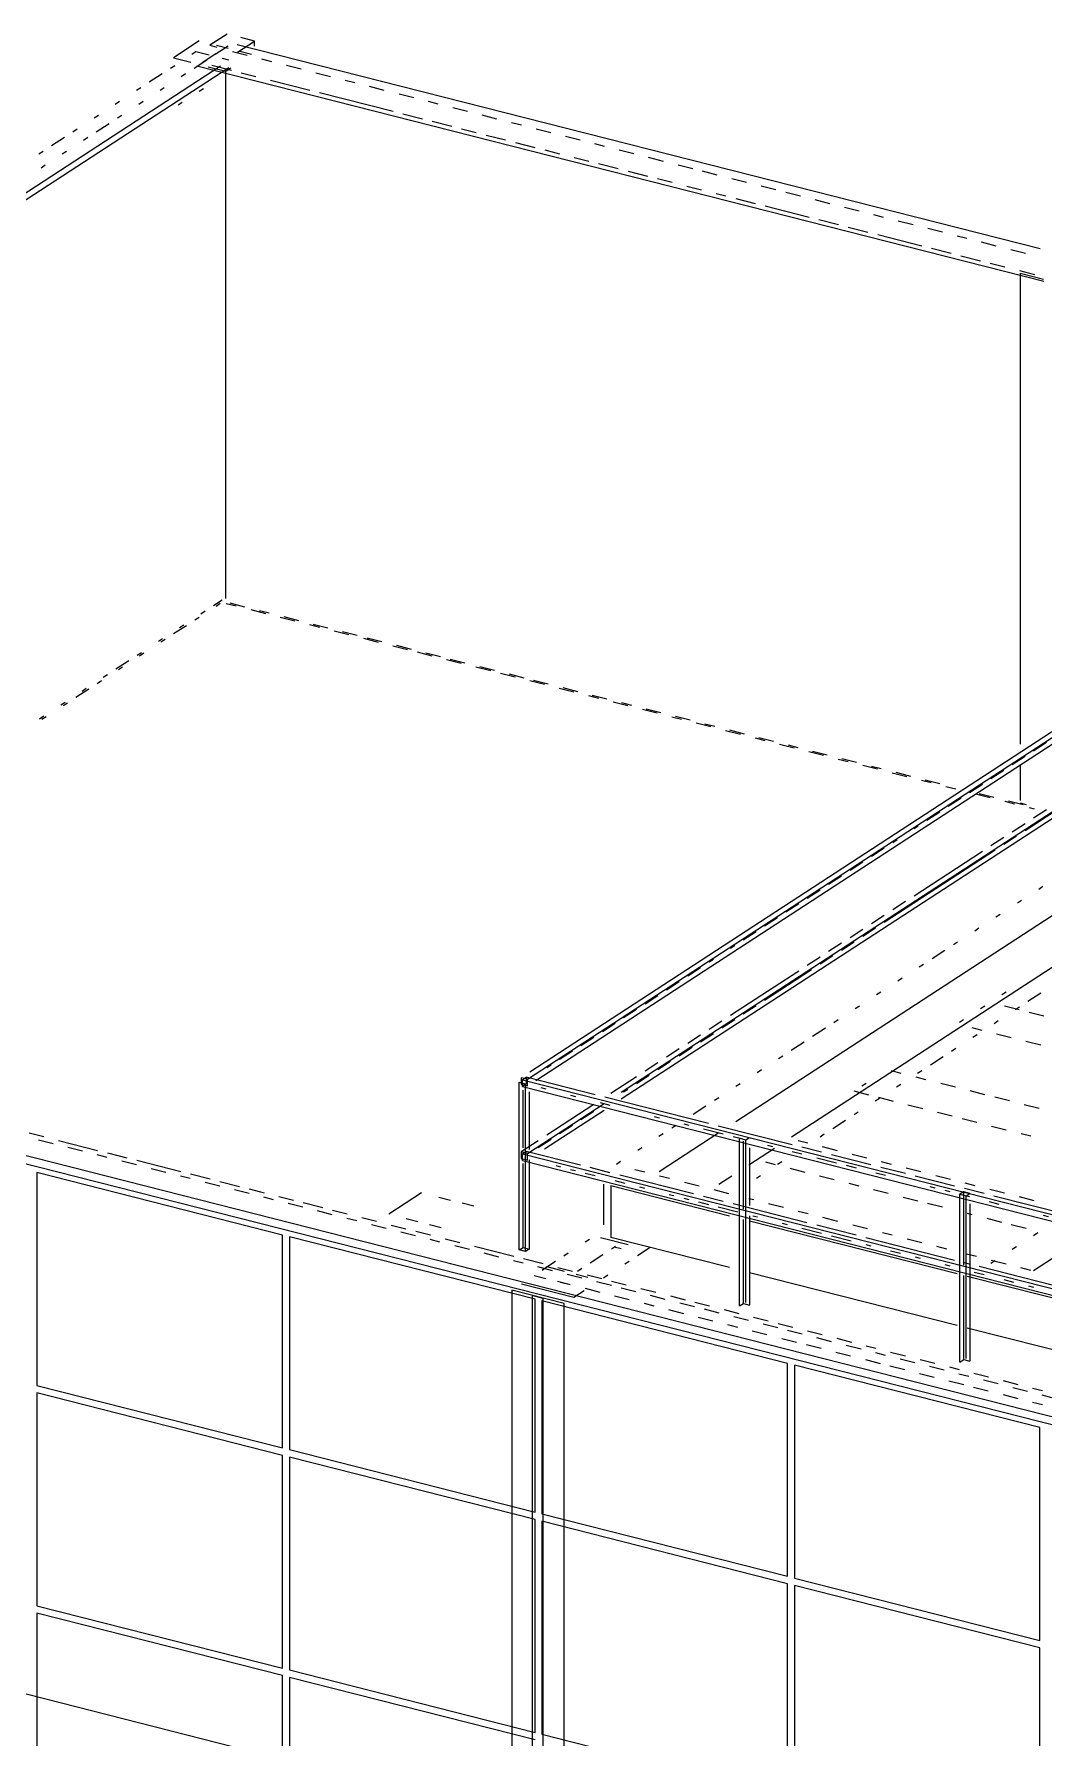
# Paper-space layout '02 Building 3D Model' of a CAD drawing. Header units: millimetres. Extents: x 5 to 415, y 7 to 290.
# Drawn here: x 44.67 to 64.42, y 195.23 to 228.54 of the extents above; entities that cross this region are included whole.
import ezdxf

# ---------------------------------------------------------------- set-up
doc = ezdxf.new("R2010")
doc.units = ezdxf.units.MM
doc.layers.add('MODEL_3D_VIEW', color=7, linetype='Continuous', lineweight=9)

# ---------------------------------------------------------------- blocks, each defined once
blk = doc.blocks.new('SHEET_02_BUILDING_3D')
at = {"layer": 'MODEL_3D_VIEW', "lineweight": 9}
for p, q in [((48.445, 228.537), (48.108, 228.318)), ((47.9, 228.402), (47.395, 228.073)), ((47.836, 228.189), (47.753, 228.135)), ((48.094, 228.124), (47.836, 228.189)), ((48.108, 228.318), (48.243, 228.284)), ((48.214, 228.143), (48.463, 228.305)), ((48.468, 228.257), (48.241, 228.315)), ((48.84, 228.117), (48.552, 228.19)), ((48.642, 228.335), (64.344, 224.344)), ((48.647, 228.181), (48.984, 228.4)), ((48.923, 228.141), (48.696, 228.199)), ((48.984, 228.4), (48.714, 228.469)), ((48.984, 228.301), (48.984, 228.4)), ((48.478, 227.876), (28.39, 214.8)), ((44.415, 225.377), (48.316, 227.917)), ((47.421, 227.919), (47.338, 227.865)), ((47.395, 228.073), (47.736, 227.986)), ((47.798, 227.872), (48.047, 228.035)), ((64.419, 223.7), (47.856, 227.91)), ((48.226, 228.151), (47.957, 227.976)), ((48.077, 227.899), (48.418, 227.813)), ((48.148, 227.927), (48.531, 227.83)), ((48.482, 228.025), (48.353, 228.058)), ((48.418, 227.813), (48.519, 227.879)), ((49.318, 227.995), (49.127, 228.044)), ((49.893, 227.849), (49.606, 227.922)), ((47.172, 227.757), (46.923, 227.595)), ((47.549, 227.71), (47.632, 227.764)), ((48.418, 217.506), (48.418, 227.813)), ((48.723, 227.781), (49.01, 227.708)), ((49.297, 227.635), (50.063, 227.44)), ((50.467, 227.703), (50.18, 227.776)), ((50.946, 227.582), (50.754, 227.63)), ((51.52, 227.436), (51.233, 227.509)), ((46.342, 227.217), (46.259, 227.163)), ((46.757, 227.487), (46.674, 227.433)), ((46.718, 227.169), (46.801, 227.223)), ((47.133, 227.44), (47.216, 227.494)), ((47.569, 227.199), (47.486, 227.145)), ((47.984, 227.469), (47.901, 227.415)), ((50.255, 227.392), (51.691, 227.027)), ((52.095, 227.29), (51.808, 227.363)), ((52.574, 227.168), (52.382, 227.217)), ((45.927, 226.947), (45.844, 226.893)), ((46.302, 226.899), (46.385, 226.953)), ((51.882, 226.978), (52.265, 226.881)), ((53.148, 227.022), (52.861, 227.095)), ((53.722, 226.876), (53.435, 226.949)), ((45.262, 226.514), (45.013, 226.352)), ((45.511, 226.676), (45.428, 226.622)), ((45.638, 226.466), (45.721, 226.52)), ((45.887, 226.628), (46.136, 226.791)), ((52.457, 226.832), (52.84, 226.735)), ((53.031, 226.686), (53.319, 226.613)), ((53.51, 226.564), (53.893, 226.467)), ((54.201, 226.754), (54.01, 226.803)), ((54.776, 226.608), (54.488, 226.681)), ((55.35, 226.462), (55.063, 226.535)), ((44.847, 226.244), (44.764, 226.19)), ((45.222, 226.196), (45.305, 226.25)), ((54.084, 226.418), (54.467, 226.321)), ((54.659, 226.272), (54.946, 226.199)), ((55.829, 226.341), (55.637, 226.389)), ((56.403, 226.195), (56.116, 226.268)), ((44.807, 225.925), (44.89, 225.979)), ((55.233, 226.126), (55.521, 226.053)), ((55.712, 226.005), (56.095, 225.907)), ((56.287, 225.859), (56.67, 225.761)), ((56.978, 226.049), (56.69, 226.122)), ((57.552, 225.903), (57.265, 225.976)), ((58.031, 225.781), (57.744, 225.854)), ((56.861, 225.713), (57.148, 225.64)), ((57.435, 225.567), (57.723, 225.494)), ((58.605, 225.635), (58.318, 225.708)), ((59.18, 225.489), (58.893, 225.562)), ((58.01, 225.421), (58.201, 225.372)), ((58.393, 225.323), (58.776, 225.226)), ((58.967, 225.177), (59.829, 224.958)), ((59.658, 225.367), (59.371, 225.44)), ((60.233, 225.221), (59.946, 225.294)), ((60.021, 224.91), (60.404, 224.812)), ((60.807, 225.075), (60.52, 225.148)), ((61.286, 224.954), (61.095, 225.002)), ((61.861, 224.808), (61.573, 224.881)), ((60.595, 224.764), (60.978, 224.666)), ((61.169, 224.618), (62.031, 224.399)), ((62.435, 224.662), (62.148, 224.735)), ((62.914, 224.54), (62.722, 224.589)), ((62.223, 224.35), (62.606, 224.253)), ((62.797, 224.204), (63.18, 224.107)), ((63.488, 224.394), (63.201, 224.467)), ((64.063, 224.248), (63.775, 224.321)), ((63.372, 224.058), (63.659, 223.985)), ((63.946, 223.912), (64.233, 223.839)), ((63.958, 223.863), (64.413, 223.748)), ((63.958, 223.863), (63.958, 214.657)), ((47.932, 217.206), (48.016, 217.26)), ((48.182, 217.368), (48.348, 217.476)), ((48.229, 217.356), (48.312, 217.41)), ((48.43, 217.407), (48.622, 217.358)), ((48.501, 217.415), (48.788, 217.342)), ((48.909, 217.285), (49.196, 217.212)), ((49.076, 217.269), (49.267, 217.221)), ((47.399, 216.816), (47.648, 216.978)), ((47.517, 216.936), (47.6, 216.99)), ((47.814, 217.086), (47.897, 217.14)), ((49.484, 217.139), (49.771, 217.066)), ((49.554, 217.148), (49.842, 217.075)), ((50.058, 216.993), (50.25, 216.944)), ((50.129, 217.002), (50.416, 216.929)), ((50.537, 216.871), (50.824, 216.798)), ((50.703, 216.856), (50.991, 216.783)), ((47.102, 216.666), (47.185, 216.72)), ((47.15, 216.654), (47.233, 216.708)), ((51.111, 216.725), (51.398, 216.652)), ((51.182, 216.734), (51.469, 216.661)), ((51.686, 216.579), (51.973, 216.506)), ((51.757, 216.588), (52.044, 216.515)), ((46.272, 216.126), (46.521, 216.288)), ((46.687, 216.396), (46.77, 216.45)), ((46.734, 216.384), (46.818, 216.438)), ((52.164, 216.458), (52.452, 216.385)), ((52.331, 216.442), (52.618, 216.369)), ((52.739, 216.312), (53.026, 216.239)), ((52.81, 216.32), (53.097, 216.247)), ((45.904, 215.843), (45.987, 215.898)), ((46.023, 215.964), (46.106, 216.018)), ((46.319, 216.114), (46.402, 216.168)), ((53.313, 216.166), (53.601, 216.093)), ((53.385, 216.174), (53.672, 216.101)), ((53.792, 216.044), (54.079, 215.971)), ((53.959, 216.028), (54.246, 215.955)), ((54.366, 215.898), (54.654, 215.825)), ((54.438, 215.906), (54.725, 215.833)), ((45.489, 215.573), (45.738, 215.735)), ((45.608, 215.693), (45.691, 215.747)), ((54.941, 215.752), (55.228, 215.679)), ((55.012, 215.76), (55.3, 215.687)), ((55.515, 215.606), (55.707, 215.557)), ((55.587, 215.614), (55.874, 215.541)), ((44.778, 215.153), (44.861, 215.207)), ((44.825, 215.141), (44.908, 215.195)), ((45.193, 215.423), (45.276, 215.477)), ((45.24, 215.411), (45.323, 215.465)), ((55.994, 215.484), (56.281, 215.411)), ((56.161, 215.468), (56.353, 215.42)), ((56.569, 215.338), (56.856, 215.265)), ((56.64, 215.347), (56.927, 215.274)), ((57.143, 215.192), (57.335, 215.144)), ((57.215, 215.201), (57.502, 215.128)), ((54.318, 208.104), (64.842, 214.954)), ((64.721, 214.985), (54.364, 208.244)), ((54.485, 208.082), (65.009, 214.933)), ((57.622, 215.071), (57.909, 214.998)), ((57.789, 215.055), (57.981, 215.006)), ((58.196, 214.925), (58.483, 214.852)), ((58.268, 214.933), (58.555, 214.86)), ((58.771, 214.779), (58.962, 214.73)), ((58.842, 214.787), (59.13, 214.714)), ((59.249, 214.657), (59.537, 214.584)), ((59.417, 214.641), (59.608, 214.592)), ((59.896, 214.519), (60.183, 214.446)), ((64.219, 214.528), (64.47, 214.692)), ((59.824, 214.511), (60.111, 214.438)), ((60.398, 214.365), (60.59, 214.316)), ((60.47, 214.373), (60.758, 214.3)), ((60.877, 214.243), (61.164, 214.17)), ((61.045, 214.227), (61.236, 214.179)), ((63.802, 214.257), (64.052, 214.42)), ((63.958, 214.257), (63.958, 213.556)), ((56.155, 207.85), (65.594, 213.993)), ((56.155, 207.719), (65.594, 213.862)), ((61.451, 214.097), (61.739, 214.024)), ((61.524, 214.106), (61.811, 214.032)), ((62.026, 213.951), (62.217, 213.903)), ((62.098, 213.959), (62.385, 213.886)), ((62.967, 213.713), (63.217, 213.876)), ((63.384, 213.985), (63.635, 214.148)), ((62.505, 213.83), (62.696, 213.781)), ((62.549, 213.441), (62.8, 213.604)), ((63.079, 213.684), (63.366, 213.611)), ((63.151, 213.692), (63.439, 213.619)), ((63.654, 213.538), (63.845, 213.489)), ((63.726, 213.546), (64.013, 213.473)), ((62.131, 213.169), (62.382, 213.332)), ((63.958, 213.506), (64.072, 213.477)), ((64.052, 212.969), (64.888, 213.513)), ((64.132, 213.416), (64.228, 213.391)), ((64.47, 213.371), (64.219, 213.208)), ((61.881, 213.006), (61.964, 213.061)), ((63.635, 212.697), (63.885, 212.86)), ((64.052, 213.1), (63.802, 212.937)), ((61.046, 212.463), (61.296, 212.626)), ((61.296, 211.175), (63.468, 212.589)), ((61.463, 212.734), (61.547, 212.789)), ((63.217, 212.556), (61.881, 211.686)), ((63.635, 212.828), (63.384, 212.665)), ((58.397, 207.28), (66.073, 212.276)), ((60.628, 212.191), (60.879, 212.354)), ((60.21, 211.919), (60.461, 212.082)), ((64.401, 211.871), (64.318, 211.816)), ((59.375, 211.375), (59.626, 211.538)), ((59.793, 211.647), (60.043, 211.81)), ((61.714, 211.577), (61.463, 211.414)), ((63.984, 211.599), (63.901, 211.545)), ((58.958, 211.103), (59.208, 211.266)), ((66.073, 211.261), (59.482, 206.971)), ((61.296, 211.306), (61.046, 211.142)), ((63.567, 211.327), (63.483, 211.273)), ((26.737, 211.131), (139.139, 182.563)), ((138.954, 182.442), (26.744, 210.961)), ((58.54, 210.832), (58.791, 210.995)), ((60.879, 211.034), (60.628, 210.871)), ((60.879, 210.903), (61.129, 211.066)), ((63.15, 211.056), (63.066, 211.002)), ((58.289, 210.668), (58.373, 210.723)), ((60.043, 210.36), (60.294, 210.523)), ((60.461, 210.762), (60.21, 210.599)), ((60.461, 210.631), (60.712, 210.794)), ((62.482, 210.621), (62.232, 210.459)), ((62.732, 210.784), (62.649, 210.73)), ((57.454, 210.125), (57.705, 210.288)), ((57.872, 210.397), (57.955, 210.451)), ((59.626, 210.218), (58.289, 209.348)), ((58.958, 209.653), (59.876, 210.251)), ((60.043, 210.49), (59.793, 210.327)), ((62.065, 210.35), (61.982, 210.296)), ((57.037, 209.853), (57.287, 210.016)), ((61.648, 210.078), (61.564, 210.024)), ((56.619, 209.581), (56.87, 209.744)), ((58.54, 209.381), (58.791, 209.544)), ((60.813, 209.535), (60.73, 209.481)), ((61.231, 209.807), (61.147, 209.753)), ((63.182, 209.488), (63.265, 209.542)), ((63.597, 209.759), (63.68, 209.813)), ((63.939, 209.459), (63.651, 209.532)), ((63.86, 209.466), (63.943, 209.52)), ((64.109, 209.629), (64.358, 209.791)), ((55.784, 209.037), (56.034, 209.201)), ((56.201, 209.309), (56.452, 209.472)), ((58.122, 209.24), (57.872, 209.077)), ((58.122, 209.109), (58.373, 209.272)), ((60.396, 209.264), (60.313, 209.209)), ((62.767, 209.218), (62.85, 209.272)), ((63.445, 209.196), (63.528, 209.25)), ((64.42, 209.337), (64.132, 209.41)), ((55.366, 208.766), (55.617, 208.929)), ((57.705, 208.968), (57.454, 208.805)), ((57.705, 208.837), (57.955, 209)), ((60.146, 209.101), (59.896, 208.938)), ((63.011, 209.116), (63.204, 209.067)), ((63.03, 208.926), (63.113, 208.98)), ((63.492, 208.994), (63.781, 208.92)), ((54.948, 208.494), (55.199, 208.657)), ((57.287, 208.696), (57.037, 208.533)), ((57.287, 208.565), (57.538, 208.729)), ((59.312, 208.558), (59.228, 208.503)), ((59.729, 208.829), (59.479, 208.666)), ((62.2, 208.386), (62.449, 208.548)), ((62.615, 208.656), (62.698, 208.71)), ((64.069, 208.847), (64.358, 208.774)), ((54.698, 208.331), (54.781, 208.385)), ((56.87, 208.424), (56.619, 208.261)), ((56.87, 208.294), (57.12, 208.457)), ((58.895, 208.286), (58.811, 208.232)), ((61.631, 208.218), (61.439, 208.267)), ((61.951, 208.224), (62.034, 208.278)), ((54.159, 208.045), (54.28, 208.014)), ((54.159, 204.767), (54.159, 208.045)), ((54.197, 208.135), (54.197, 208.005)), ((54.318, 208.104), (54.197, 208.135)), ((54.197, 208.005), (54.318, 207.974)), ((54.22, 208.095), (54.295, 208.144)), ((54.22, 207.964), (54.22, 208.095)), ((54.22, 208.095), (71.456, 203.714)), ((54.295, 208.014), (54.22, 207.964)), ((54.22, 207.964), (71.456, 203.584)), ((54.235, 206.763), (54.235, 207.89)), ((54.28, 204.736), (54.28, 208.014)), ((54.295, 208.144), (54.295, 208.014)), ((55.643, 207.802), (54.295, 208.144)), ((54.318, 207.974), (54.318, 208.104)), ((54.356, 207.859), (54.356, 206.732)), ((54.584, 207.94), (54.68, 207.916)), ((56.452, 208.152), (55.951, 207.826)), ((56.201, 207.859), (56.285, 207.913)), ((56.452, 208.022), (56.702, 208.185)), ((58.477, 208.015), (58.394, 207.96)), ((60.703, 207.875), (60.992, 207.801)), ((60.858, 207.976), (60.941, 208.03)), ((61.536, 207.954), (61.619, 208.008)), ((62.112, 208.095), (61.92, 208.144)), ((62.689, 207.949), (62.401, 208.022)), ((63.266, 207.802), (62.978, 207.875)), ((54.318, 206.654), (55.821, 207.632)), ((55.617, 207.609), (54.698, 207.011)), ((55.162, 207.793), (55.258, 207.769)), ((55.74, 207.647), (55.932, 207.598)), ((57.858, 207.239), (55.836, 207.753)), ((57.81, 207.58), (57.56, 207.417)), ((58.06, 207.743), (57.977, 207.689)), ((61.121, 207.683), (61.204, 207.737)), ((61.184, 207.753), (61.473, 207.679)), ((61.761, 207.606), (62.05, 207.533)), ((63.747, 207.68), (63.459, 207.753)), ((64.325, 207.533), (64.036, 207.607)), ((54.652, 206.741), (55.821, 207.502)), ((54.948, 207.043), (55.199, 207.206)), ((55.366, 207.315), (55.617, 207.478)), ((56.799, 207.377), (56.895, 207.353)), ((57.226, 207.2), (57.142, 207.146)), ((57.377, 207.231), (57.473, 207.206)), ((59.495, 206.823), (58.051, 207.19)), ((60.291, 207.143), (60.54, 207.305)), ((60.706, 207.413), (60.789, 207.467)), ((62.338, 207.459), (62.627, 207.386)), ((62.819, 207.337), (63.108, 207.264)), ((63.396, 207.19), (63.685, 207.117)), ((44.572, 207.055), (44.859, 206.982)), ((45.045, 206.843), (44.758, 206.916)), ((45.146, 206.909), (45.912, 206.714)), ((54.531, 206.902), (54.197, 206.684)), ((54.531, 206.771), (54.781, 206.934)), ((56.976, 207.037), (56.892, 206.983)), ((56.895, 206.302), (58.063, 207.063)), ((57.762, 207.133), (58.147, 207.035)), ((58.34, 206.986), (58.532, 206.937)), ((58.468, 206.95), (58.589, 206.919)), ((58.468, 203.672), (58.468, 206.95)), ((58.544, 205.565), (58.544, 206.897)), ((58.589, 206.919), (58.665, 206.968)), ((58.589, 203.743), (58.589, 206.919)), ((59.804, 206.854), (59.612, 206.903)), ((60.042, 206.981), (60.125, 207.035)), ((63.974, 207.044), (64.166, 206.995)), ((45.62, 206.697), (45.332, 206.77)), ((46.098, 206.575), (45.907, 206.624)), ((46.104, 206.666), (46.487, 206.568)), ((54.197, 206.684), (54.197, 206.554)), ((54.318, 206.654), (54.197, 206.684)), ((54.197, 206.554), (54.318, 206.523)), ((54.22, 206.644), (54.295, 206.694)), ((54.22, 206.514), (54.22, 206.644)), ((54.22, 206.644), (71.456, 202.264)), ((55.354, 206.424), (54.295, 206.694)), ((54.318, 206.523), (54.318, 206.654)), ((54.356, 206.527), (54.356, 204.785)), ((56.558, 206.766), (56.475, 206.711)), ((59.148, 206.753), (58.647, 206.427)), ((58.665, 206.764), (58.665, 205.637)), ((59.014, 206.815), (59.11, 206.79)), ((59.495, 206.692), (59.688, 206.643)), ((60.073, 206.676), (59.688, 206.774)), ((59.977, 206.57), (60.362, 206.472)), ((60.381, 206.708), (60.093, 206.781)), ((61.036, 206.431), (60.265, 206.627)), ((60.958, 206.561), (60.67, 206.634)), ((49.53, 205.059), (44.727, 206.28)), ((44.727, 206.28), (44.727, 202.118)), ((46.673, 206.429), (46.386, 206.502)), ((46.678, 206.52), (47.54, 206.301)), ((47.247, 206.283), (46.96, 206.356)), ((47.726, 206.162), (47.534, 206.21)), ((47.731, 206.252), (48.114, 206.155)), ((54.22, 206.514), (71.456, 202.133)), ((54.235, 204.816), (54.235, 206.455)), ((54.873, 206.416), (54.969, 206.392)), ((55.162, 206.343), (55.258, 206.318)), ((55.451, 206.269), (55.643, 206.22)), ((55.932, 206.278), (55.547, 206.376)), ((56.141, 206.494), (56.058, 206.44)), ((57.569, 205.862), (56.125, 206.229)), ((56.614, 206.285), (56.42, 206.334)), ((57.098, 206.162), (56.904, 206.211)), ((58.314, 206.21), (58.063, 206.047)), ((58.797, 206.171), (58.88, 206.225)), ((58.972, 206.487), (59.165, 206.438)), ((59.212, 206.441), (59.295, 206.495)), ((59.453, 206.365), (59.742, 206.291)), ((60.03, 206.218), (60.319, 206.145)), ((60.554, 206.423), (60.747, 206.374)), ((61.132, 206.276), (61.325, 206.227)), ((61.71, 206.26), (61.228, 206.382)), ((61.439, 206.439), (61.247, 206.488)), ((62.016, 206.292), (61.728, 206.365)), ((62.673, 206.015), (61.902, 206.211)), ((62.594, 206.145), (62.305, 206.219)), ((48.3, 206.016), (48.013, 206.089)), ((48.306, 206.106), (48.689, 206.009)), ((48.875, 205.87), (48.588, 205.943)), ((48.88, 205.96), (49.167, 205.887)), ((52.245, 205.882), (51.606, 205.465)), ((55.808, 206.051), (55.808, 205.261)), ((55.949, 206.028), (58.273, 205.437)), ((55.949, 206.028), (55.949, 205.012)), ((56.029, 206.123), (56.221, 206.074)), ((56.51, 206), (56.606, 205.976)), ((57.679, 206.015), (57.388, 206.088)), ((58.26, 205.867), (57.969, 205.941)), ((60.607, 206.071), (60.8, 206.022)), ((61.088, 205.949), (61.377, 205.876)), ((62.191, 206.007), (62.288, 205.982)), ((62.48, 205.933), (62.577, 205.909)), ((62.769, 205.86), (62.962, 205.811)), ((62.853, 205.904), (62.777, 205.855)), ((62.777, 205.855), (62.898, 205.824)), ((62.777, 202.576), (62.777, 205.855)), ((62.974, 205.873), (62.853, 205.904)), ((62.853, 204.47), (62.853, 205.904)), ((63.251, 205.868), (62.865, 205.966)), ((63.075, 206.023), (62.882, 206.072)), ((62.898, 205.824), (62.974, 205.873)), ((63.652, 205.876), (63.363, 205.95)), ((49.354, 205.748), (49.162, 205.797)), ((49.455, 205.814), (49.742, 205.741)), ((49.928, 205.602), (49.641, 205.675)), ((49.933, 205.692), (50.316, 205.595)), ((50.502, 205.456), (50.215, 205.529)), ((50.508, 205.546), (50.795, 205.473)), ((52.814, 205.737), (52.586, 205.795)), ((53.268, 205.621), (53.041, 205.679)), ((57.088, 205.853), (57.184, 205.829)), ((57.377, 205.78), (57.473, 205.755)), ((57.666, 205.707), (57.858, 205.658)), ((58.147, 205.715), (57.762, 205.813)), ((58.051, 205.609), (58.436, 205.511)), ((59.784, 205.299), (58.34, 205.666)), ((58.744, 205.744), (58.647, 205.768)), ((59.325, 205.596), (59.034, 205.67)), ((59.809, 205.473), (59.615, 205.522)), ((61.666, 205.802), (61.954, 205.729)), ((62.146, 205.68), (62.435, 205.607)), ((62.898, 202.648), (62.898, 205.824)), ((62.974, 205.668), (62.974, 202.595)), ((63.347, 205.713), (63.54, 205.664)), ((64.888, 205.452), (63.443, 205.819)), ((64.229, 205.73), (63.94, 205.803)), ((50.981, 205.334), (50.79, 205.383)), ((51.082, 205.4), (51.369, 205.327)), ((51.556, 205.188), (51.268, 205.261)), ((51.657, 205.254), (51.944, 205.181)), ((51.947, 205.379), (52.174, 205.321)), ((52.402, 205.263), (52.629, 205.205)), ((58.544, 203.721), (58.544, 205.36)), ((58.66, 205.339), (62.726, 204.305)), ((58.665, 205.432), (58.665, 203.69)), ((58.725, 205.437), (58.821, 205.413)), ((59.303, 205.29), (59.399, 205.266)), ((59.688, 205.193), (60.073, 205.095)), ((60.747, 205.054), (59.977, 205.25)), ((60.39, 205.326), (60.099, 205.399)), ((60.971, 205.178), (60.68, 205.252)), ((62.916, 205.485), (63.012, 205.46)), ((63.301, 205.387), (63.589, 205.313)), ((63.782, 205.265), (64.07, 205.191)), ((64.406, 205.444), (64.502, 205.42)), ((49.53, 200.897), (49.53, 205.059)), ((54.468, 203.805), (49.665, 205.025)), ((49.665, 205.025), (49.665, 200.863)), ((52.13, 205.042), (51.843, 205.115)), ((52.135, 205.133), (52.423, 205.06)), ((52.609, 204.921), (52.417, 204.969)), ((52.71, 204.987), (52.997, 204.914)), ((55.532, 204.972), (55.449, 204.918)), ((55.747, 205.008), (56.286, 204.872)), ((58.273, 204.422), (55.949, 205.012)), ((60.265, 205.046), (60.651, 204.948)), ((62.673, 204.564), (60.94, 205.005)), ((60.94, 204.874), (61.036, 204.85)), ((61.455, 205.055), (61.261, 205.104)), ((62.035, 204.907), (61.745, 204.981)), ((64.299, 205.1), (64.215, 205.046)), ((64.218, 204.366), (65.386, 205.126)), ((53.183, 204.775), (52.896, 204.848)), ((53.284, 204.841), (54.05, 204.646)), ((53.758, 204.629), (53.47, 204.702)), ((54.236, 204.507), (54.045, 204.556)), ((54.159, 204.767), (54.235, 204.816)), ((54.28, 204.736), (54.159, 204.767)), ((54.235, 204.816), (54.356, 204.785)), ((54.242, 204.597), (54.625, 204.5)), ((54.356, 204.785), (54.28, 204.736)), ((54.868, 204.54), (54.619, 204.377)), ((55.117, 204.702), (55.034, 204.648)), ((55.546, 204.518), (55.795, 204.68)), ((55.961, 204.788), (56.044, 204.842)), ((56.151, 204.79), (56.016, 204.824)), ((56.223, 204.496), (56.306, 204.55)), ((56.472, 204.658), (56.721, 204.82)), ((61.421, 204.752), (61.614, 204.703)), ((61.902, 204.63), (61.999, 204.605)), ((62.52, 204.784), (62.326, 204.833)), ((63.1, 204.637), (62.907, 204.686)), ((63.464, 204.557), (63.381, 204.503)), ((63.681, 204.489), (63.391, 204.563)), ((63.881, 204.829), (63.798, 204.775)), ((54.453, 204.269), (54.68, 204.212)), ((54.811, 204.361), (54.524, 204.434)), ((54.705, 204.434), (54.604, 204.368)), ((55.046, 204.347), (54.705, 204.434)), ((54.912, 204.427), (55.199, 204.354)), ((55.385, 204.215), (55.098, 204.288)), ((55.501, 204.231), (55.274, 204.289)), ((55.296, 204.355), (55.38, 204.409)), ((55.486, 204.281), (55.774, 204.208)), ((55.808, 204.225), (55.891, 204.279)), ((62.726, 203.29), (58.66, 204.323)), ((62.48, 204.483), (62.577, 204.458)), ((62.853, 202.626), (62.853, 204.265)), ((62.962, 204.491), (62.865, 204.516)), ((62.92, 204.256), (66.986, 203.223)), ((63.058, 204.336), (63.251, 204.287)), ((65.177, 203.928), (63.154, 204.442)), ((63.636, 204.189), (63.828, 204.14)), ((64.165, 204.366), (63.972, 204.415)), ((55.037, 203.723), (54.014, 203.983)), ((54.014, 203.983), (54.014, 92.77)), ((54.2, 204.105), (55.224, 203.845)), ((54.625, 203.821), (54.409, 203.875)), ((54.409, 203.875), (54.409, 92.563)), ((54.908, 204.154), (55.135, 204.096)), ((54.964, 204.139), (55.157, 204.09)), ((55.224, 203.845), (55.426, 203.976)), ((55.445, 204.017), (55.734, 203.944)), ((55.96, 204.069), (55.673, 204.142)), ((55.965, 204.159), (56.252, 204.086)), ((56.023, 203.87), (56.311, 203.797)), ((56.439, 203.947), (56.151, 204.02)), ((56.539, 204.013), (56.827, 203.94)), ((57.013, 203.801), (56.726, 203.874)), ((57.114, 203.867), (57.401, 203.794)), ((64.117, 204.067), (64.214, 204.042)), ((54.468, 199.642), (54.468, 203.805)), ((59.406, 202.55), (54.603, 203.77)), ((54.603, 203.77), (54.603, 199.608)), ((54.625, 92.509), (54.625, 203.821)), ((55.037, 97.354), (55.037, 203.723)), ((56.6, 203.724), (56.792, 203.675)), ((57.081, 203.601), (57.369, 203.528)), ((57.587, 203.655), (57.3, 203.728)), ((57.593, 203.746), (57.88, 203.673)), ((58.066, 203.534), (57.779, 203.607)), ((58.167, 203.6), (58.454, 203.527)), ((58.468, 203.672), (58.544, 203.721)), ((58.544, 203.721), (58.665, 203.69)), ((57.658, 203.455), (57.946, 203.381)), ((58.235, 203.308), (58.427, 203.259)), ((58.641, 203.388), (58.353, 203.461)), ((58.742, 203.454), (59.029, 203.381)), ((59.215, 203.242), (58.928, 203.315)), ((59.22, 203.332), (59.508, 203.259)), ((59.694, 203.12), (59.407, 203.193)), ((66.986, 202.207), (62.92, 203.241)), ((58.716, 203.186), (59.004, 203.113)), ((59.293, 203.039), (59.581, 202.966)), ((59.774, 202.917), (60.062, 202.844)), ((59.795, 203.186), (60.082, 203.113)), ((60.268, 202.974), (59.981, 203.047)), ((60.369, 203.04), (60.656, 202.967)), ((60.843, 202.828), (60.555, 202.901)), ((60.944, 202.894), (61.135, 202.845)), ((59.406, 198.387), (59.406, 202.55)), ((60.351, 202.77), (60.639, 202.697)), ((60.928, 202.624), (61.217, 202.55)), ((61.321, 202.706), (61.13, 202.755)), ((61.422, 202.772), (61.71, 202.699)), ((61.896, 202.56), (61.609, 202.633)), ((61.997, 202.626), (62.284, 202.553)), ((62.777, 202.576), (62.853, 202.626)), ((62.853, 202.626), (62.974, 202.595)), ((64.343, 201.295), (59.54, 202.515)), ((59.54, 202.515), (59.54, 198.353)), ((61.409, 202.501), (61.698, 202.428)), ((61.986, 202.355), (62.275, 202.281)), ((62.47, 202.414), (62.183, 202.487)), ((62.563, 202.208), (62.852, 202.135)), ((62.571, 202.48), (62.763, 202.431)), ((62.949, 202.293), (62.758, 202.341)), ((63.05, 202.358), (63.337, 202.285)), ((63.523, 202.147), (63.236, 202.22)), ((63.624, 202.212), (63.912, 202.139)), ((44.727, 202.118), (49.53, 200.897)), ((49.53, 200.752), (44.727, 201.973)), ((44.727, 201.973), (44.727, 197.811)), ((63.044, 202.086), (63.333, 202.012)), ((63.621, 201.939), (63.91, 201.866)), ((64.098, 202.001), (63.811, 202.074)), ((64.199, 202.066), (64.39, 202.018)), ((64.577, 201.879), (64.385, 201.928)), ((64.198, 201.792), (64.391, 201.744)), ((64.343, 197.132), (64.343, 201.295)), ((49.665, 200.863), (54.468, 199.642)), ((49.53, 196.59), (49.53, 200.752)), ((54.468, 199.497), (49.665, 200.718)), ((49.665, 200.718), (49.665, 196.556)), ((54.603, 199.608), (59.406, 198.387)), ((54.468, 195.335), (54.468, 199.497)), ((59.406, 198.242), (54.603, 199.463)), ((54.603, 199.463), (54.603, 195.301)), ((59.406, 194.08), (59.406, 198.242)), ((59.54, 198.353), (64.343, 197.132)), ((64.343, 196.987), (59.54, 198.208)), ((59.54, 198.208), (59.54, 194.046)), ((44.727, 197.811), (49.53, 196.59)), ((49.53, 196.445), (44.727, 197.666)), ((44.727, 197.666), (44.727, 193.503)), ((39.669, 197.319), (54.796, 193.474)), ((64.343, 192.825), (64.343, 196.987)), ((49.665, 196.556), (54.468, 195.335)), ((49.53, 192.283), (49.53, 196.445)), ((54.468, 195.19), (49.665, 196.411)), ((49.665, 196.411), (49.665, 192.248)), ((54.603, 195.301), (59.406, 194.08))]:
    blk.add_line(p, q, dxfattribs=at)

psp = doc.layouts.new('02 Building 3D Model')

# ---------------------------------------------------------------- block references
psp.add_blockref('SHEET_02_BUILDING_3D', (0, 0))

doc.saveas('drawing.dxf')
